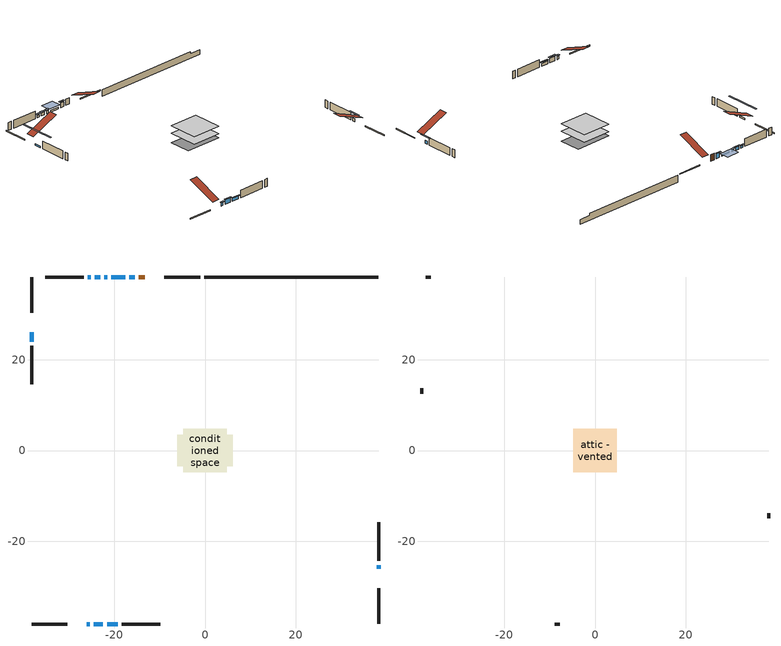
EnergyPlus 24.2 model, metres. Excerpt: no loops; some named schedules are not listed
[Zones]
conditioned space
 floor adiabatic (AdiabaticFloorConstruction): -4.78,-4.78 -4.78,4.78 4.78,4.78 4.78,-4.78 z0.55
 floor foundation (Slab1 construction): -6.1,-3.51 -6.1,3.51 6.1,3.51 6.1,-3.51 z-1.64
 wall outside (RimJoist1 construction): -1.08,38.26 -8.95,38.26 / -38.26,-38.26 -30.38,-38.26 / -38.26,38.26 -38.26,30.38 / 38.26,-38.26 38.26,-30.38 z0.55:0.85
 wall outside (AdiabaticWallConstruction 1): -13.29,38.26 -14.6,38.26 z0.55:2.58
 wall outside (AdiabaticWallConstruction): -26.04,-38.26 -25.43,-38.26 z0.55:1.57; -15.53,38.26 -16.7,38.26 z0.55:2.07; -38.26,26.04 -38.26,24.01 / -17.63,38.26 -20.67,38.26 z0.55:1.06; -21.6,38.26 -22.16,38.26 / -21.59,-38.26 -19.25,-38.26 / -23.09,38.26 -24.26,38.26 z0.55:1.47; -24.5,-38.26 -22.52,-38.26 z0.55:1.97; 38.26,-26.04 38.26,-25.28 z0.55:1.52; -25.18,38.26 -25.85,38.26 z0.55:1.31
 wall outside (Wall1 construction): -26.78,38.26 -35.25,38.26 / -18.33,-38.26 -9.85,-38.26 / -38.26,23.08 -38.26,14.6 / 38.26,-24.35 38.26,-15.87 z0.55:2.99
 wall foundation (FoundationWall1 construction): -0.15,38.26,-1.64 -0.15,38.26,0.55 34.42,38.26,0.55 34.42,38.26,-0.12 38.26,38.26,-0.12 38.26,38.26,-1.64
 window (WindowConstruction 6): -26.04,-38.26 -25.43,-38.26 z0.55:1.56
 window (WindowConstruction 5): -15.53,38.26 -16.7,38.26 z0.55:2.07
 window (WindowConstruction 8): -38.26,26.04 -38.26,24.01 z0.55:1.06
 window (WindowConstruction 9): -17.63,38.26 -20.67,38.26 z0.55:1.06
 window (WindowConstruction 7): -21.6,38.26 -22.16,38.26 z0.55:1.46
 window (WindowConstruction): -24.5,-38.26 -22.52,-38.26 z0.55:1.97
 window (WindowConstruction 1): -21.59,-38.26 -19.25,-38.26 z0.55:1.46
 window (WindowConstruction 2): 38.26,-26.04 38.26,-25.28 z0.55:1.52
 window (WindowConstruction 3): -23.09,38.26 -24.26,38.26 z0.55:1.46
 window (WindowConstruction 4): -25.19,38.26 -25.85,38.26 z0.55:1.31
 door (Door): -13.3,38.26 -14.6,38.26 z0.55:2.58
 ceiling adiabatic (AdiabaticFloorConstruction): 4.78,-4.78 4.78,4.78 -4.78,4.78 -4.78,-4.78 z0.55
attic - vented
 floor to conditioned space (Floor1 construction Reversed): -4.78,-4.78 -4.78,4.78 4.78,4.78 4.78,-4.78 z2.99
 wall outside (Wall2 construction): -36.18,38.26 -37.33,38.26 / -8.92,-38.26 -7.77,-38.26 / -38.26,13.67 -38.26,12.53 / 38.26,-14.94 38.26,-13.8 z0.55:2.99
 roof outside (Roof1 construction): -12.37,38.26,2.99 -12.37,29.07,6.82 -9.88,29.07,6.82 -9.88,38.26,2.99; -26.97,-38.26,2.99 -26.97,-29.07,6.82 -29.46,-29.07,6.82 -29.46,-38.26,2.99; -38.26,26.97,2.99 -29.07,26.97,6.82 -29.07,29.46,6.82 -38.26,29.46,2.99; 38.26,-26.97,2.99 29.07,-26.97,6.82 29.07,-29.46,6.82 38.26,-29.46,2.99
shading: -25.13,-38.26 -26.34,-38.26 -26.34,-38.72 -25.13,-38.72 z1.86; -17,38.26 -15.23,38.26 -15.23,38.72 -17,38.72 z2.37; -38.26,19.44 -38.26,30.61 -38.72,30.61 -38.72,19.44 z5.63; -21.28,38.26 -17.02,38.26 -17.02,41.31 -21.28,41.31 z1.67; -22.46,38.26 -21.3,38.26 -21.3,38.72 -22.46,38.72 z1.76; -22.22,-38.26 -24.8,-38.26 -24.8,-38.72 -22.22,-38.72 z2.27; -18.96,-38.26 -21.89,-38.26 -21.89,-38.72 -18.96,-38.72 z1.76; 38.26,-23.76 38.26,-27.56 38.72,-27.56 38.72,-23.76 z3.04; -24.56,38.26 -22.79,38.26 -22.79,38.72 -24.56,38.72 z1.76; -26.15,38.26 -24.89,38.26 -24.89,38.72 -26.15,38.72 z1.61
[Building]
Building 1: Terrain=Suburbs
[Site:Location]
Saint John AP_NB: Latitude {deg}=45.32; Longitude {deg}=-65.89; Time Zone {hr}=-4; Elevation {m}=109; Keep Site Location Information=Yes
[Site:GroundTemperature:Shallow]
1.82357, -0.0370019, -0.186003, 0.696932, 4.24142, 7.7694, 10.828, 12.7655, 12.9301, 11.3543, 8.37368, 4.95392
[Site:WaterMainsTemperature]
Calculation Method=Schedule; Temperature Schedule=mains temperature schedule
[Material] Roughness=Rough; Thermal Absorptance=0.9
Name | Thickness {m} | Conductivity {W/m-K} | Density {kg/m3} | Specific Heat {J/kg-K} | Solar Absorptance | Visible Absorptance
asphalt or fiberglass shingles | 0.00635 | 0.162714 | 1121.4 | 1465.45 | 0.4 | 0.4
ceiling loosefill ins | 0.254 | 0.0480833 | 16.02 | 1046.75 | 0.7 | 0.7
ceiling stud and cavity | 0.1397 | 0.30514 | 65.682 | 1177.47 | 0.7 | 0.7
concrete 4.0 in. | 0.1016 | 1.803125 | 2242.8 | 837.4 | 0.7 | 0.7
concrete 8.0 in. | 0.2032 | 1.803125 | 2242.8 | 837.4 | 0.7 | 0.7
door material | 0.04445 | 0.0451087 | 512.64 | 1214.23 | 0.7 | 0.7
exterior vertical ins | 0.0457286 | 0.029427 | 32.04 | 1214.23 | 0.7 | 0.7
floor covering | 0.0127 | 0.0433444 | 54.468 | 1339.84 | 0.6 | 0.6
floor rigid ins; wall rigid ins 1 | 0.512978 | 0.029427 | 32.04 | 1214.23 | 0.7 | 0.7
floor stud and cavity | 0.1397 | 1.75129 | 37.0049 | 1207.88 | 0.7 | 0.7
furniture material conditioned space 1 | 0.1524 | 0.115458 | 640.8 | 1214.23 | 0.6 | 0.6
gypsum board | 0.0127 | 0.160291 | 801 | 837.4 | 0.6 | 0.6
gypsum board 1 | 0.0127 | 0.160291 | 801 | 837.4 | 0.7 | 0.7
osb sheathing 0.5 in. | 0.0127 | 0.115458 | 512.64 | 1214.23 | 0.7 | 0.7
osb sheathing 0.75 in. | 0.01905 | 0.115458 | 512.64 | 1214.23 | 0.7 | 0.7
osb sheathing 2.0 in. | 0.0508 | 0.115458 | 512.64 | 1214.23 | 0.7 | 0.7
rim joist rigid ins; wall rigid ins | 0.051816 | 0.029427 | 32.04 | 1214.23 | 0.7 | 0.7
rim joist stud and cavity | 0.0508 | 0.0402607 | 125.044 | 1163.47 | 0.6 | 0.6
wall stud and cavity | 0.1397 | 0.21045 | 139.0536 | 1170.24 | 0.7 | 0.7
wall stud and cavity 1 | 0.0889 | 6.1454 | 50.32683 | 1063.81 | 0.6 | 0.6
wall stud and cavity 2 | 0.0889 | 0.380278 | 52.3479 | 1209.89 | 0.7 | 0.7
wall stud and cavity 3 | 0.0889 | 0.391764 | 83.0341 | 1211.67 | 0.7 | 0.7
wood siding | 0.0254 | 0.102417 | 544.68 | 1172.36 | 0.4 | 0.4
wood siding 1 | 0.00254 | 0.102417 | 544.68 | 1172.36 | 0.4 | 0.4
wood siding 2; wood siding 3; wood siding 4 | 0.0254 | 0.102417 | 544.68 | 1172.36 | 0.7 | 0.7
[WindowMaterial:SimpleGlazingSystem]
Name | U-Factor {W/m2-K} | Solar Heat Gain Coefficient
WindowMaterial | 1.97197 | 0.58
WindowMaterial 1 | 2.0878 | 0.5
WindowMaterial 2 | 2.143445 | 0.46
WindowMaterial 3 | 2.21045 | 0.42
WindowMaterial 4 | 2.02194 | 0.55
WindowMaterial 5 | 3.063281 | 0.52
WindowMaterial 6 | 2.986628 | 0.6
WindowMaterial 7 | 3.04 | 0.45
[Construction]
AdiabaticFloorConstruction: floor stud and cavity, floor rigid ins, osb sheathing 0.75 in., floor covering
AdiabaticWallConstruction: wood siding 3, wall rigid ins 1, wall stud and cavity 2, gypsum board
AdiabaticWallConstruction 1: wood siding 4, wall rigid ins 1, wall stud and cavity 2, gypsum board
Door: door material
Floor1 construction Reversed: gypsum board, ceiling stud and cavity, ceiling loosefill ins
FoundationWall1 construction: concrete 8.0 in., gypsum board 1
furniture construction conditioned space 1: furniture material conditioned space 1
PartitionWallConstruction: gypsum board, wall stud and cavity 3, gypsum board
RimJoist1 construction: wood siding 2, rim joist rigid ins, osb sheathing 2.0 in., rim joist stud and cavity
Roof1 construction: asphalt or fiberglass shingles
Slab1 construction: concrete 4.0 in.
Wall1 construction: wood siding, wall rigid ins, osb sheathing 0.5 in., wall stud and cavity, gypsum board
Wall2 construction: wood siding 1, wall stud and cavity 1
WindowConstruction: WindowMaterial
WindowConstruction 1; WindowConstruction 3: WindowMaterial 1
WindowConstruction 2: WindowMaterial 2
WindowConstruction 4: WindowMaterial 3
WindowConstruction 5: WindowMaterial 4
WindowConstruction 6: WindowMaterial 5
WindowConstruction 7: WindowMaterial 6
WindowConstruction 8; WindowConstruction 9: WindowMaterial 7
[Zone] Multiplier=1; Part of Total Floor Area=Yes
Name | Volume {m3}
attic - vented | 56.0322
conditioned space | 429.2
[Space]
Name | Zone | Volume {m3}
attic - vented 1 | attic - vented | 56.0322
conditioned space 1 | conditioned space | 429.2
[ZoneInfiltration:EffectiveLeakageArea]
infil attic - vented 1: Zone or Space=attic - vented 1; Schedule=Always On Discrete; Effective Air Leakage Area {cm2}=3226.59; Stack Coefficient=0.000435727; Wind Coefficient=1.41035e-05
[ZoneMixing]
whole house fan mix: Zone or Space=attic - vented; Schedule=Always On Continuous; Design Flow Rate Calculation Method=Flow/Zone; Design Flow Rate {m3/s}=0; Source Zone or Space=conditioned space
[SurfaceProperty:ExposedFoundationPerimeter]
Slab1: Exposed Perimeter Calculation Method=TotalExposedPerimeter; Total Exposed Perimeter {m}=38.405
[InternalMass] Zone or ZoneList=conditioned space; Space or SpaceList=conditioned space 1
Name | Construction | Surface Area {m2}
furniture mass conditioned space 1 | furniture construction conditioned space 1 | 70.7598
partition wall mass | PartitionWallConstruction | 176.899
[Lights]
interior lighting: Zone or ZoneList or Space or SpaceList=conditioned space 1; Schedule=interior lighting schedule; Design Level Calculation Method=LightingLevel; Lighting Level {W}=343.2; Return Air Fraction=0; Fraction Radiant=0.6; Fraction Visible=0.2; Fraction Replaceable=1
[People]
occupants: Zone or ZoneList or Space or SpaceList=conditioned space 1; Number of People Schedule=occupants schedule; Number of People Calculation Method=People; Number of People=3; Fraction Radiant=0.314171; Sensible Heat Fraction=0.56303; Activity Level Schedule=occupants activity schedule; Carbon Dioxide Generation Rate {m3/s-W}=0; Enable ASHRAE 55 Comfort Warnings=No; Mean Radiant Temperature Calculation Type=EnclosureAveraged
[ElectricEquipment] Zone or ZoneList or Space or SpaceList=conditioned space 1; Design Level Calculation Method=EquipmentLevel
Name | Schedule | Design Level {W} | Fraction Latent | Fraction Radiant | Fraction Lost
clothes dryer | clothes dryer schedule | 140.772 | 0.015 | 0.081 | 0.85
clothes washer | clothes washer schedule | 32.1985 | 0.03 | 0.162 | 0.7
cooking range | cooking range schedule | 215.147 | 0.08 | 0.432 | 0.2
dishwasher | dishwasher schedule | 66.8632 | 0.3 | 0.18 | 0.4
fridge | fridge schedule | 72.9452 | 0 | 0.6 | 0
mech vent house fan | mech vent house fan schedule | 0 | 0 | 0 | 1
mech vent house fan cfis | mech vent house fan cfis schedule | 0 | 0 | 0 | 0
misc plug loads | misc plug loads schedule | 494.7 | 0.045 | 0.513 | 0.1
whole house fan | Always On Discrete | 0 | 0 | 0 | 1
[OtherEquipment] Zone or ZoneList or Space or SpaceList=conditioned space 1; Design Level Calculation Method=EquipmentLevel
Name | Fuel Type | Schedule | Design Level {W} | Fraction Latent | Fraction Radiant | Fraction Lost
clothes dryer 1 | Electricity | clothes dryer schedule | 0 | 0.015 | 0.081 | 0.85
cooking range 1 | Electricity | cooking range schedule | 0 | 0.08 | 0.432 | 0.2
general water use latent | None | general water use schedule | 62.594 | 1 | 0 | 0
general water use sensible | None | general water use schedule | -61.6891 | 0 | 0.6 | 0
mech vent house fan latent load | None | Always On Discrete | 0 | 1 | 0 | 0
mech vent house fan sensible load | None | Always On Discrete | 0 | 0 | 0 | 0
water heater energy adjustment1 | Electricity | Always On Discrete | 0.01 | 0 | 0 | 1
[ZoneInfiltration:DesignFlowRate] Zone or ZoneList or Space or SpaceList=conditioned space 1; Schedule=Always On Discrete; Design Flow Rate Calculation Method=Flow/Zone; Design Flow Rate {m3/s}=0
infil flow; natural vent flow; whole house fan flow
[ZoneControl:Thermostat]
conditioned space Thermostat: Zone or ZoneList=conditioned space; Control Type Schedule=conditioned space Thermostat Schedule; Control 1=conditioned space temperature setpoint; Temperature Difference Between Cutout And Setpoint {deltaC}=0
[ZoneHVAC:Baseboard:Convective:Electric]
electric baseboard: Availability Schedule=Always On Discrete; Heating Design Capacity {W}=5472.52; Efficiency=1
[Zone equipment]
conditioned space: electric baseboard
[Foundation:Kiva]
Foundation Kiva 1: Initial Indoor Air Temperature {C}=18; Wall Height Above Grade {m}=0.549981; Wall Depth Below Slab {m}=0.2032; Custom Block Material Name 1=exterior vertical ins; Custom Block Depth 1 {m}=2.189988; Custom Block X Position 1 {m}=0.2159; Custom Block Z Position 1 {m}=0
[Foundation:Kiva:Settings]
Soil Conductivity {W/m-K}=0.849921; Soil Density {kg/m3}=1842.3; Soil Specific Heat {J/kg-K}=418.7; Ground Solar Absorptivity=0.9; Ground Thermal Absorptivity=0.9; Ground Surface Roughness {m}=0.03; Far-Field Width {m}=40; Deep-Ground Boundary Condition=ZeroFlux; Deep-Ground Depth {m}=40; Minimum Cell Dimension {m}=0.2; Maximum Cell Growth Coefficient=3; Simulation Timestep=Timestep
[Exterior:Lights]
exterior lighting: Schedule=exterior lighting schedule; Design Level {W}=75.6
[EnergyManagementSystem:GlobalVariable]
infil_program_Qfan
infil_program_Qinf
natural_vent_program_Qnv
natural_vent_program_Qwhf
[EnergyManagementSystem:Sensor]
Name | Output:Variable or Output:Meter Index Key | Output:Variable or Output:Meter
airflow_gain | infil flow | Infiltration Sensible Heat Gain Energy
airflow_gain_1 | natural vent flow | Infiltration Sensible Heat Gain Energy
airflow_gain_2 | whole house fan flow | Infiltration Sensible Heat Gain Energy
airflow_loss | infil flow | Infiltration Sensible Heat Loss Energy
airflow_loss_1 | natural vent flow | Infiltration Sensible Heat Loss Energy
airflow_loss_2 | whole house fan flow | Infiltration Sensible Heat Loss Energy
clg_load_cond |  | Cooling:EnergyTransfer:Zone:CONDITIONED SPACE
clg_sp_s; clg_sp_s_1 | cooling setpoint | Schedule Value
clothes_dryer_exhaust_0_sch_s | clothes dryer exhaust 0 schedule | Schedule Value
conditioned_space_clg_unmet_s | conditioned space | Zone Cooling Setpoint Not Met Time
conditioned_space_htg_unmet_s | conditioned space | Zone Heating Setpoint Not Met Time
cool_season | cooling season schedule | Schedule Value
fridge_tin_s | conditioned space | Zone Mean Air Temperature
htg_load_cond |  | Heating:EnergyTransfer:Zone:CONDITIONED SPACE
htg_sp_s; htg_sp_s_1 | heating setpoint | Schedule Value
ig_ee_conv | clothes dryer | Electric Equipment Convective Heating Energy
ig_ee_conv_2 | cooking range | Electric Equipment Convective Heating Energy
ig_ee_conv_4 | fridge | Electric Equipment Convective Heating Energy
ig_ee_conv_5 | misc plug loads | Electric Equipment Convective Heating Energy
ig_ee_conv_6 | whole house fan | Electric Equipment Convective Heating Energy
ig_ee_rad | clothes dryer | Electric Equipment Radiant Heating Energy
ig_ee_rad_2 | cooking range | Electric Equipment Radiant Heating Energy
ig_ee_rad_4 | fridge | Electric Equipment Radiant Heating Energy
ig_ee_rad_5 | misc plug loads | Electric Equipment Radiant Heating Energy
ig_ee_rad_6 | whole house fan | Electric Equipment Radiant Heating Energy
ig_lgt_conv | interior lighting | Lights Convective Heating Energy
ig_lgt_rad | interior lighting | Lights Radiant Heating Energy
ig_lgt_vis | interior lighting | Lights Visible Radiation Heating Energy
ig_oe_conv | clothes dryer 1 | Other Equipment Convective Heating Energy
ig_oe_conv_1 | cooking range 1 | Other Equipment Convective Heating Energy
ig_oe_conv_2 | general water use latent | Other Equipment Convective Heating Energy
ig_oe_conv_3 | general water use sensible | Other Equipment Convective Heating Energy
ig_oe_conv_4 | water heater energy adjustment1 | Other Equipment Convective Heating Energy
ig_oe_rad | clothes dryer 1 | Other Equipment Radiant Heating Energy
ig_oe_rad_1 | cooking range 1 | Other Equipment Radiant Heating Energy
ig_oe_rad_2 | general water use latent | Other Equipment Radiant Heating Energy
ig_oe_rad_3 | general water use sensible | Other Equipment Radiant Heating Energy
ig_oe_rad_4 | water heater energy adjustment1 | Other Equipment Radiant Heating Energy
ig_ppl_conv | occupants | People Convective Heating Energy
ig_ppl_rad | occupants | People Radiant Heating Energy
im_conv | furniture mass conditioned space 1 | Surface Inside Face Convection Heat Gain Energy
im_conv_1 | partition wall mass | Surface Inside Face Convection Heat Gain Energy
im_ig | furniture mass conditioned space 1 | Surface Inside Face Internal Gains Radiation Heat Gain Energy
im_ig_1 | partition wall mass | Surface Inside Face Internal Gains Radiation Heat Gain Energy
im_lgt | furniture mass conditioned space 1 | Surface Inside Face Lights Radiation Heat Gain Energy
im_lgt_1 | partition wall mass | Surface Inside Face Lights Radiation Heat Gain Energy
im_sol | furniture mass conditioned space 1 | Surface Inside Face Solar Radiation Heat Gain Energy
im_sol_1 | partition wall mass | Surface Inside Face Solar Radiation Heat Gain Energy
im_surf | furniture mass conditioned space 1 | Surface Inside Face Net Surface Thermal Radiation Heat Gain Energy
im_surf_1 | partition wall mass | Surface Inside Face Net Surface Thermal Radiation Heat Gain Energy
mv_conv | mech vent house fan | Electric Equipment Convective Heating Energy
mv_conv_1 | mech vent house fan cfis | Electric Equipment Convective Heating Energy
mv_conv_2 | mech vent house fan latent load | Other Equipment Convective Heating Energy
mv_conv_3 | mech vent house fan sensible load | Other Equipment Convective Heating Energy
mv_rad | mech vent house fan | Electric Equipment Radiant Heating Energy
mv_rad_1 | mech vent house fan cfis | Electric Equipment Radiant Heating Energy
mv_rad_2 | mech vent house fan latent load | Other Equipment Radiant Heating Energy
mv_rad_3 | mech vent house fan sensible load | Other Equipment Radiant Heating Energy
natural_vent_s | natural vent schedule | Schedule Value
out_pb_s |  | Site Outdoor Air Barometric Pressure
out_wt_s |  | Site Outdoor Air Humidity Ratio
site_vw_s |  | Site Wind Speed
ss_back_out | Window1 | Surface Window Shortwave from Zone Back Out Window Heat Transfer Rate
ss_back_out_1 | Window10 | Surface Window Shortwave from Zone Back Out Window Heat Transfer Rate
ss_back_out_2 | Window11 | Surface Window Shortwave from Zone Back Out Window Heat Transfer Rate
ss_back_out_3 | Window13 | Surface Window Shortwave from Zone Back Out Window Heat Transfer Rate
ss_back_out_4 | Window3 | Surface Window Shortwave from Zone Back Out Window Heat Transfer Rate
ss_back_out_5 | Window4 | Surface Window Shortwave from Zone Back Out Window Heat Transfer Rate
ss_back_out_6 | Window5 | Surface Window Shortwave from Zone Back Out Window Heat Transfer Rate
ss_back_out_7 | Window7 | Surface Window Shortwave from Zone Back Out Window Heat Transfer Rate
ss_back_out_8 | Window8 | Surface Window Shortwave from Zone Back Out Window Heat Transfer Rate
ss_back_out_9 | Window9 | Surface Window Shortwave from Zone Back Out Window Heat Transfer Rate
ss_conv | Door1 | Surface Inside Face Convection Heat Gain Energy
ss_conv_1 | Window1 | Surface Inside Face Convection Heat Gain Energy
ss_conv_10 | Window9 | Surface Inside Face Convection Heat Gain Energy
ss_conv_2 | Window10 | Surface Inside Face Convection Heat Gain Energy
ss_conv_3 | Window11 | Surface Inside Face Convection Heat Gain Energy
ss_conv_4 | Window13 | Surface Inside Face Convection Heat Gain Energy
ss_conv_5 | Window3 | Surface Inside Face Convection Heat Gain Energy
ss_conv_6 | Window4 | Surface Inside Face Convection Heat Gain Energy
ss_conv_7 | Window5 | Surface Inside Face Convection Heat Gain Energy
ss_conv_8 | Window7 | Surface Inside Face Convection Heat Gain Energy
ss_conv_9 | Window8 | Surface Inside Face Convection Heat Gain Energy
ss_ig | Door1 | Surface Inside Face Internal Gains Radiation Heat Gain Energy
ss_ig_1 | Window1 | Surface Inside Face Internal Gains Radiation Heat Gain Energy
ss_ig_10 | Window9 | Surface Inside Face Internal Gains Radiation Heat Gain Energy
ss_ig_2 | Window10 | Surface Inside Face Internal Gains Radiation Heat Gain Energy
ss_ig_3 | Window11 | Surface Inside Face Internal Gains Radiation Heat Gain Energy
ss_ig_4 | Window13 | Surface Inside Face Internal Gains Radiation Heat Gain Energy
ss_ig_5 | Window3 | Surface Inside Face Internal Gains Radiation Heat Gain Energy
ss_ig_6 | Window4 | Surface Inside Face Internal Gains Radiation Heat Gain Energy
ss_ig_7 | Window5 | Surface Inside Face Internal Gains Radiation Heat Gain Energy
ss_ig_8 | Window7 | Surface Inside Face Internal Gains Radiation Heat Gain Energy
ss_ig_9 | Window8 | Surface Inside Face Internal Gains Radiation Heat Gain Energy
ss_lgt | Door1 | Surface Inside Face Lights Radiation Heat Gain Energy
ss_sol | Door1 | Surface Inside Face Solar Radiation Heat Gain Energy
ss_surf | Door1 | Surface Inside Face Net Surface Thermal Radiation Heat Gain Energy
ss_surf_1 | Window1 | Surface Inside Face Net Surface Thermal Radiation Heat Gain Energy
ss_surf_10 | Window9 | Surface Inside Face Net Surface Thermal Radiation Heat Gain Energy
ss_surf_2 | Window10 | Surface Inside Face Net Surface Thermal Radiation Heat Gain Energy
ss_surf_3 | Window11 | Surface Inside Face Net Surface Thermal Radiation Heat Gain Energy
ss_surf_4 | Window13 | Surface Inside Face Net Surface Thermal Radiation Heat Gain Energy
ss_surf_5 | Window3 | Surface Inside Face Net Surface Thermal Radiation Heat Gain Energy
ss_surf_6 | Window4 | Surface Inside Face Net Surface Thermal Radiation Heat Gain Energy
ss_surf_7 | Window5 | Surface Inside Face Net Surface Thermal Radiation Heat Gain Energy
ss_surf_8 | Window7 | Surface Inside Face Net Surface Thermal Radiation Heat Gain Energy
ss_surf_9 | Window8 | Surface Inside Face Net Surface Thermal Radiation Heat Gain Energy
ss_trans_in | Window1 | Surface Window Transmitted Solar Radiation Rate
ss_trans_in_1 | Window10 | Surface Window Transmitted Solar Radiation Rate
ss_trans_in_2 | Window11 | Surface Window Transmitted Solar Radiation Rate
ss_trans_in_3 | Window13 | Surface Window Transmitted Solar Radiation Rate
ss_trans_in_4 | Window3 | Surface Window Transmitted Solar Radiation Rate
ss_trans_in_5 | Window4 | Surface Window Transmitted Solar Radiation Rate
ss_trans_in_6 | Window5 | Surface Window Transmitted Solar Radiation Rate
ss_trans_in_7 | Window7 | Surface Window Transmitted Solar Radiation Rate
ss_trans_in_8 | Window8 | Surface Window Transmitted Solar Radiation Rate
ss_trans_in_9 | Window9 | Surface Window Transmitted Solar Radiation Rate
ss_trans_out | Window1 | Surface Inside Face Initial Transmitted Diffuse Transmitted Out Window Solar Radiation Rate
ss_trans_out_1 | Window10 | Surface Inside Face Initial Transmitted Diffuse Transmitted Out Window Solar Radiation Rate
ss_trans_out_2 | Window11 | Surface Inside Face Initial Transmitted Diffuse Transmitted Out Window Solar Radiation Rate
ss_trans_out_3 | Window13 | Surface Inside Face Initial Transmitted Diffuse Transmitted Out Window Solar Radiation Rate
ss_trans_out_4 | Window3 | Surface Inside Face Initial Transmitted Diffuse Transmitted Out Window Solar Radiation Rate
ss_trans_out_5 | Window4 | Surface Inside Face Initial Transmitted Diffuse Transmitted Out Window Solar Radiation Rate
ss_trans_out_6 | Window5 | Surface Inside Face Initial Transmitted Diffuse Transmitted Out Window Solar Radiation Rate
ss_trans_out_7 | Window7 | Surface Inside Face Initial Transmitted Diffuse Transmitted Out Window Solar Radiation Rate
ss_trans_out_8 | Window8 | Surface Inside Face Initial Transmitted Diffuse Transmitted Out Window Solar Radiation Rate
ss_trans_out_9 | Window9 | Surface Inside Face Initial Transmitted Diffuse Transmitted Out Window Solar Radiation Rate
s_conv | Floor1 | Surface Inside Face Convection Heat Gain Energy
s_conv_1 | FoundationWall1 | Surface Inside Face Convection Heat Gain Energy
s_conv_10 | Wall1:180 | Surface Inside Face Convection Heat Gain Energy
s_conv_11 | Wall1:270 | Surface Inside Face Convection Heat Gain Energy
s_conv_12 | Wall1:90 | Surface Inside Face Convection Heat Gain Energy
s_conv_2 | inferred conditioned ceiling | Surface Inside Face Convection Heat Gain Energy
s_conv_3 | inferred conditioned floor | Surface Inside Face Convection Heat Gain Energy
s_conv_4 | RimJoist1:0 | Surface Inside Face Convection Heat Gain Energy
s_conv_5 | RimJoist1:180 | Surface Inside Face Convection Heat Gain Energy
s_conv_6 | RimJoist1:270 | Surface Inside Face Convection Heat Gain Energy
s_conv_7 | RimJoist1:90 | Surface Inside Face Convection Heat Gain Energy
s_conv_8 | Slab1 | Surface Inside Face Convection Heat Gain Energy
s_conv_9 | Wall1:0 | Surface Inside Face Convection Heat Gain Energy
s_ig | Floor1 | Surface Inside Face Internal Gains Radiation Heat Gain Energy
s_ig_1 | FoundationWall1 | Surface Inside Face Internal Gains Radiation Heat Gain Energy
s_ig_10 | Wall1:180 | Surface Inside Face Internal Gains Radiation Heat Gain Energy
s_ig_11 | Wall1:270 | Surface Inside Face Internal Gains Radiation Heat Gain Energy
s_ig_12 | Wall1:90 | Surface Inside Face Internal Gains Radiation Heat Gain Energy
s_ig_2 | inferred conditioned ceiling | Surface Inside Face Internal Gains Radiation Heat Gain Energy
s_ig_3 | inferred conditioned floor | Surface Inside Face Internal Gains Radiation Heat Gain Energy
s_ig_4 | RimJoist1:0 | Surface Inside Face Internal Gains Radiation Heat Gain Energy
s_ig_5 | RimJoist1:180 | Surface Inside Face Internal Gains Radiation Heat Gain Energy
s_ig_6 | RimJoist1:270 | Surface Inside Face Internal Gains Radiation Heat Gain Energy
s_ig_7 | RimJoist1:90 | Surface Inside Face Internal Gains Radiation Heat Gain Energy
s_ig_8 | Slab1 | Surface Inside Face Internal Gains Radiation Heat Gain Energy
s_ig_9 | Wall1:0 | Surface Inside Face Internal Gains Radiation Heat Gain Energy
s_lgt | Floor1 | Surface Inside Face Lights Radiation Heat Gain Energy
s_lgt_1 | FoundationWall1 | Surface Inside Face Lights Radiation Heat Gain Energy
s_lgt_10 | Wall1:180 | Surface Inside Face Lights Radiation Heat Gain Energy
s_lgt_11 | Wall1:270 | Surface Inside Face Lights Radiation Heat Gain Energy
s_lgt_12 | Wall1:90 | Surface Inside Face Lights Radiation Heat Gain Energy
